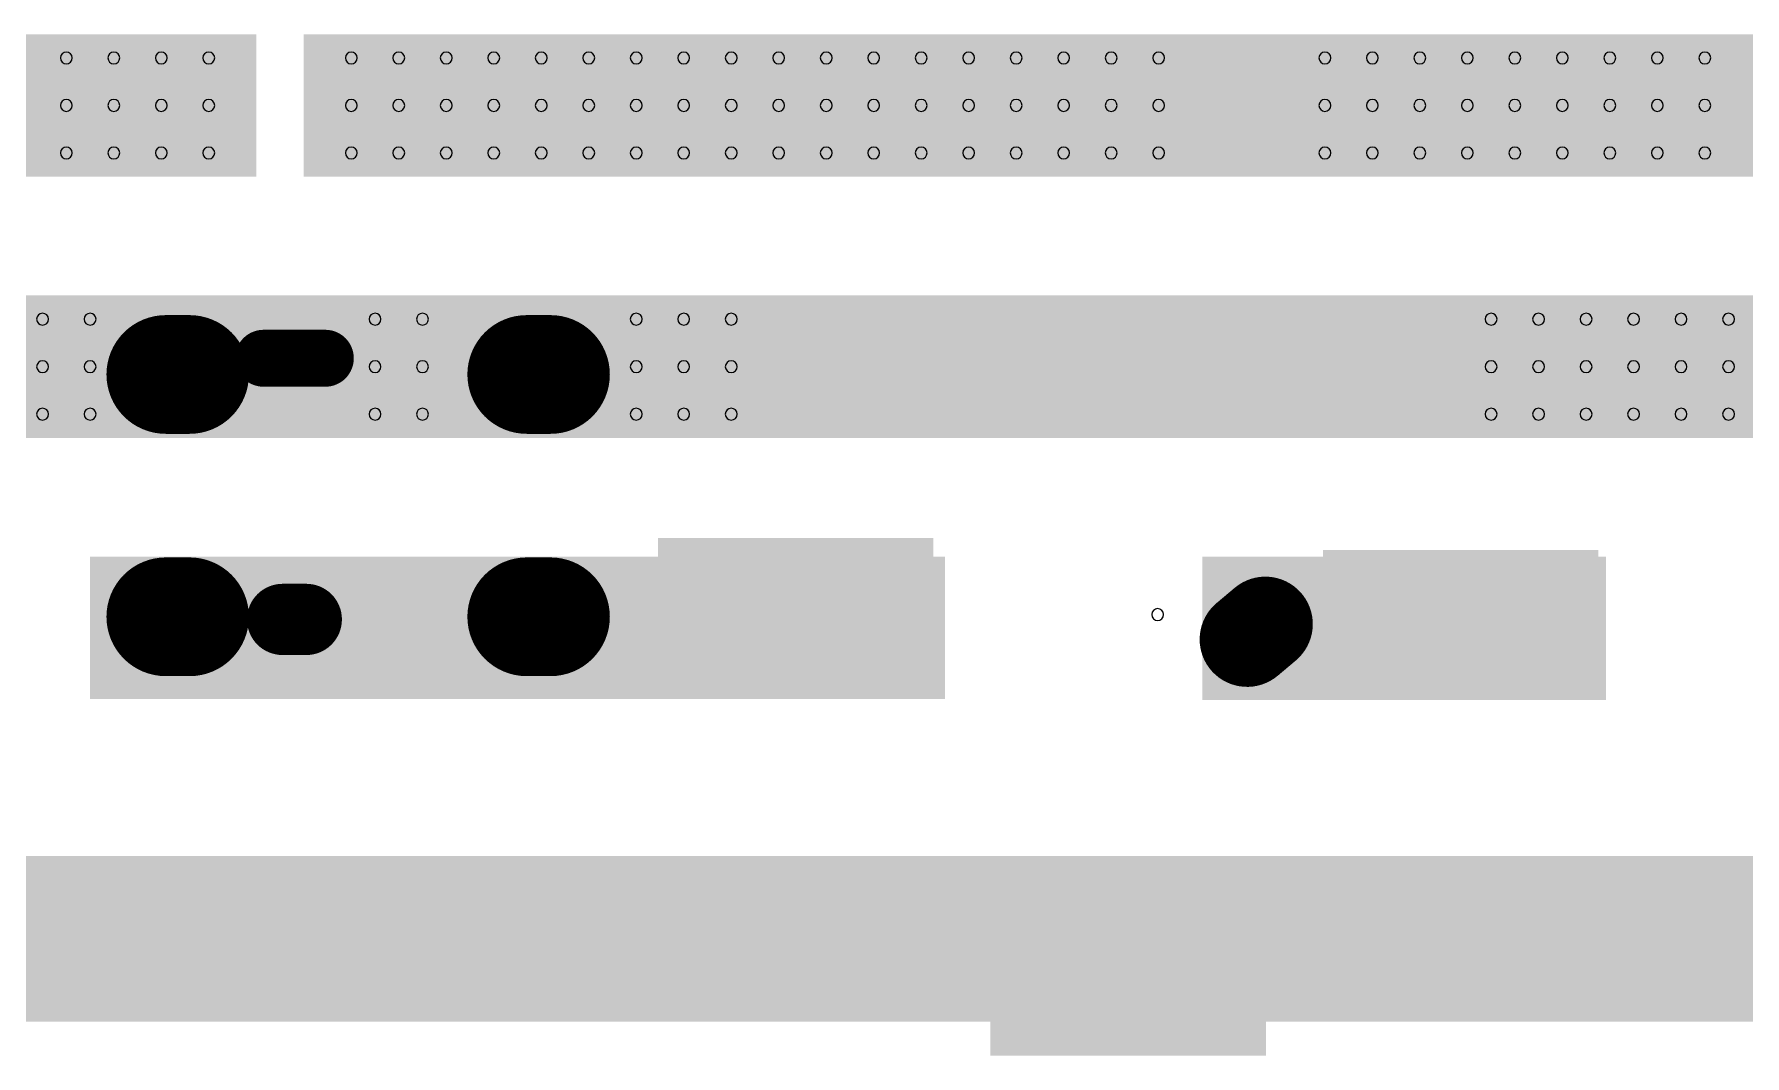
# Model space of a CAD drawing. Header units: inches. Extents: x 32166 to 34772, y 2386 to 4229.
# Drawn here: x 33594.4 to 33750, y 3674.7 to 3767.6 of the extents above; entities that cross this region are included whole.
import ezdxf

# ---------------------------------------------------------------- set-up
doc = ezdxf.new("R2010")
doc.units = ezdxf.units.IN
doc.header["$LTSCALE"] = 0.64311
doc.header["$MEASUREMENT"] = 0
doc.layers.add('MIDLAYER1', color=16, linetype='CONTINUOUS')
doc.layers.add('MULTILAYER', color=9, linetype='CONTINUOUS')

msp = doc.modelspace()

# ---------------------------------------------------------------- linework, layer by layer
at = {"layer": 'MIDLAYER1'}
for points, const_width in [([(33606.38, 3736.64), (33608.54, 3736.64)], 10.8), ([(33620.89, 3738.12), (33615.27, 3738.12)], 5.18), ([(33639.21, 3736.64), (33641.37, 3736.64)], 10.8), ([(33606.38, 3714.6), (33608.54, 3714.6)], 10.8), ([(33639.21, 3714.6), (33641.37, 3714.6)], 10.8), ([(33619.16, 3714.36), (33617, 3714.36)], 6.48), ([(33706.39, 3713.93), (33704.74, 3712.54)], 8.64)]:
    msp.add_lwpolyline(points, dxfattribs=dict(at, const_width=const_width))
for points, const_width in [([(33609.08, 3736.64, 1), (33603.68, 3736.64, 1)], 5.4), ([(33611.24, 3736.64, 1), (33605.84, 3736.64, 1)], 5.4), ([(33615.27, 3739.41, 1), (33615.27, 3736.82, 1)], 2.59), ([(33620.89, 3739.41, 1), (33620.89, 3736.82, 1)], 2.59), ([(33641.91, 3736.64, 1), (33636.51, 3736.64, 1)], 5.4), ([(33644.07, 3736.64, 1), (33638.67, 3736.64, 1)], 5.4), ([(33609.08, 3714.6, 1), (33603.68, 3714.6, 1)], 5.4), ([(33611.24, 3714.6, 1), (33605.84, 3714.6, 1)], 5.4), ([(33641.91, 3714.6, 1), (33636.51, 3714.6, 1)], 5.4), ([(33644.07, 3714.6, 1), (33638.67, 3714.6, 1)], 5.4), ([(33617, 3715.98, 1), (33617, 3712.74, 1)], 3.24), ([(33619.16, 3715.98, 1), (33619.16, 3712.74, 1)], 3.24), ([(33705.01, 3715.59, 1), (33707.78, 3712.28, 1)], 4.32), ([(33703.35, 3714.2, 1), (33706.13, 3710.89, 1)], 4.32)]:
    msp.add_lwpolyline(points, format="xyb", close=True, dxfattribs=dict(at, const_width=const_width))
for centre, start, end in [((33597.33, 3765.43), 0, 180), ((33601.65, 3765.43), 0, 180), ((33605.97, 3765.43), 0, 180), ((33610.29, 3765.43), 0, 180), ((33623.25, 3765.43), 0, 180), ((33627.57, 3765.43), 0, 180), ((33631.89, 3765.43), 0, 180), ((33636.21, 3765.43), 0, 180), ((33640.53, 3765.43), 0, 180), ((33644.85, 3765.43), 0, 180), ((33649.17, 3765.43), 0, 180), ((33653.49, 3765.43), 0, 180), ((33657.81, 3765.43), 0, 180), ((33662.13, 3765.43), 0, 180), ((33666.45, 3765.43), 0, 180), ((33670.77, 3765.43), 0, 180), ((33675.09, 3765.43), 0, 180), ((33679.41, 3765.43), 0, 180), ((33683.73, 3765.43), 0, 180), ((33688.05, 3765.43), 0, 180), ((33692.37, 3765.43), 0, 180), ((33696.69, 3765.43), 0, 180), ((33711.81, 3765.43), 0, 180), ((33716.13, 3765.43), 0, 180), ((33720.45, 3765.43), 0, 180), ((33724.77, 3765.43), 0, 180), ((33729.09, 3765.43), 0, 180), ((33733.41, 3765.43), 0, 180), ((33737.73, 3765.43), 0, 180), ((33742.05, 3765.43), 0, 180), ((33746.37, 3765.43), 0, 180), ((33597.33, 3765.43), 180, 0), ((33601.65, 3765.43), 180, 0), ((33605.97, 3765.43), 180, 0), ((33610.29, 3765.43), 180, 0), ((33623.25, 3765.43), 180, 0), ((33627.57, 3765.43), 180, 0), ((33631.89, 3765.43), 180, 0), ((33636.21, 3765.43), 180, 0), ((33640.53, 3765.43), 180, 0), ((33644.85, 3765.43), 180, 0), ((33649.17, 3765.43), 180, 0), ((33653.49, 3765.43), 180, 0), ((33657.81, 3765.43), 180, 0), ((33662.13, 3765.43), 180, 0), ((33666.45, 3765.43), 180, 0), ((33670.77, 3765.43), 180, 0), ((33675.09, 3765.43), 180, 0), ((33679.41, 3765.43), 180, 0), ((33683.73, 3765.43), 180, 0), ((33688.05, 3765.43), 180, 0), ((33692.37, 3765.43), 180, 0), ((33696.69, 3765.43), 180, 0), ((33711.81, 3765.43), 180, 0), ((33716.13, 3765.43), 180, 0), ((33720.45, 3765.43), 180, 0), ((33724.77, 3765.43), 180, 0), ((33729.09, 3765.43), 180, 0), ((33733.41, 3765.43), 180, 0), ((33737.73, 3765.43), 180, 0), ((33742.05, 3765.43), 180, 0), ((33746.37, 3765.43), 180, 0), ((33597.33, 3761.11), 0, 180), ((33597.33, 3761.11), 180, 0), ((33601.65, 3761.11), 0, 180), ((33601.65, 3761.11), 180, 0), ((33605.97, 3761.11), 0, 180), ((33605.97, 3761.11), 180, 0), ((33610.29, 3761.11), 0, 180), ((33610.29, 3761.11), 180, 0), ((33623.25, 3761.11), 0, 180), ((33623.25, 3761.11), 180, 0), ((33627.57, 3761.11), 0, 180), ((33627.57, 3761.11), 180, 0), ((33631.89, 3761.11), 0, 180), ((33631.89, 3761.11), 180, 0), ((33636.21, 3761.11), 0, 180), ((33636.21, 3761.11), 180, 0), ((33640.53, 3761.11), 0, 180), ((33640.53, 3761.11), 180, 0), ((33644.85, 3761.11), 0, 180), ((33644.85, 3761.11), 180, 0), ((33649.17, 3761.11), 0, 180), ((33649.17, 3761.11), 180, 0), ((33653.49, 3761.11), 0, 180), ((33653.49, 3761.11), 180, 0), ((33657.81, 3761.11), 0, 180), ((33657.81, 3761.11), 180, 0), ((33662.13, 3761.11), 0, 180), ((33662.13, 3761.11), 180, 0), ((33666.45, 3761.11), 0, 180), ((33666.45, 3761.11), 180, 0), ((33670.77, 3761.11), 0, 180), ((33670.77, 3761.11), 180, 0), ((33675.09, 3761.11), 0, 180), ((33675.09, 3761.11), 180, 0), ((33679.41, 3761.11), 0, 180), ((33679.41, 3761.11), 180, 0), ((33683.73, 3761.11), 0, 180), ((33683.73, 3761.11), 180, 0), ((33688.05, 3761.11), 0, 180), ((33688.05, 3761.11), 180, 0), ((33692.37, 3761.11), 0, 180), ((33692.37, 3761.11), 180, 0), ((33696.69, 3761.11), 0, 180), ((33696.69, 3761.11), 180, 0), ((33711.81, 3761.11), 0, 180), ((33711.81, 3761.11), 180, 0), ((33716.13, 3761.11), 0, 180), ((33716.13, 3761.11), 180, 0), ((33720.45, 3761.11), 0, 180), ((33720.45, 3761.11), 180, 0), ((33724.77, 3761.11), 0, 180), ((33724.77, 3761.11), 180, 0), ((33729.09, 3761.11), 0, 180), ((33729.09, 3761.11), 180, 0), ((33733.41, 3761.11), 0, 180), ((33733.41, 3761.11), 180, 0), ((33737.73, 3761.11), 0, 180), ((33737.73, 3761.11), 180, 0), ((33742.05, 3761.11), 0, 180), ((33742.05, 3761.11), 180, 0), ((33746.37, 3761.11), 0, 180), ((33746.37, 3761.11), 180, 0), ((33597.33, 3756.79), 0, 180), ((33597.33, 3756.79), 180, 0), ((33601.65, 3756.79), 0, 180), ((33601.65, 3756.79), 180, 0), ((33605.97, 3756.79), 0, 180), ((33605.97, 3756.79), 180, 0), ((33610.29, 3756.79), 0, 180), ((33610.29, 3756.79), 180, 0), ((33623.25, 3756.79), 0, 180), ((33623.25, 3756.79), 180, 0), ((33627.57, 3756.79), 0, 180), ((33627.57, 3756.79), 180, 0), ((33631.89, 3756.79), 0, 180), ((33631.89, 3756.79), 180, 0), ((33636.21, 3756.79), 0, 180), ((33636.21, 3756.79), 180, 0), ((33640.53, 3756.79), 0, 180), ((33640.53, 3756.79), 180, 0), ((33644.85, 3756.79), 0, 180), ((33644.85, 3756.79), 180, 0), ((33649.17, 3756.79), 0, 180), ((33649.17, 3756.79), 180, 0), ((33653.49, 3756.79), 0, 180), ((33653.49, 3756.79), 180, 0), ((33657.81, 3756.79), 0, 180), ((33657.81, 3756.79), 180, 0), ((33662.13, 3756.79), 0, 180), ((33662.13, 3756.79), 180, 0), ((33666.45, 3756.79), 0, 180), ((33666.45, 3756.79), 180, 0), ((33670.77, 3756.79), 0, 180), ((33670.77, 3756.79), 180, 0), ((33675.09, 3756.79), 0, 180), ((33675.09, 3756.79), 180, 0), ((33679.41, 3756.79), 0, 180), ((33679.41, 3756.79), 180, 0), ((33683.73, 3756.79), 0, 180), ((33683.73, 3756.79), 180, 0), ((33688.05, 3756.79), 0, 180), ((33688.05, 3756.79), 180, 0), ((33692.37, 3756.79), 0, 180), ((33692.37, 3756.79), 180, 0), ((33696.69, 3756.79), 0, 180), ((33696.69, 3756.79), 180, 0), ((33711.81, 3756.79), 0, 180), ((33711.81, 3756.79), 180, 0), ((33716.13, 3756.79), 0, 180), ((33716.13, 3756.79), 180, 0), ((33720.45, 3756.79), 0, 180), ((33720.45, 3756.79), 180, 0), ((33724.77, 3756.79), 0, 180), ((33724.77, 3756.79), 180, 0), ((33729.09, 3756.79), 0, 180), ((33729.09, 3756.79), 180, 0), ((33733.41, 3756.79), 0, 180), ((33733.41, 3756.79), 180, 0), ((33737.73, 3756.79), 0, 180), ((33737.73, 3756.79), 180, 0), ((33742.05, 3756.79), 0, 180), ((33742.05, 3756.79), 180, 0), ((33746.37, 3756.79), 0, 180), ((33746.37, 3756.79), 180, 0), ((33595.17, 3741.67), 0, 180), ((33599.49, 3741.67), 0, 180), ((33625.41, 3741.67), 0, 180), ((33629.73, 3741.67), 0, 180), ((33649.17, 3741.67), 0, 180), ((33653.49, 3741.67), 0, 180), ((33657.81, 3741.67), 0, 180), ((33726.93, 3741.67), 0, 180), ((33731.25, 3741.67), 0, 180), ((33735.57, 3741.67), 0, 180), ((33739.89, 3741.67), 0, 180), ((33744.21, 3741.67), 0, 180), ((33748.53, 3741.67), 0, 180), ((33595.17, 3741.67), 180, 0), ((33599.49, 3741.67), 180, 0), ((33625.41, 3741.67), 180, 0), ((33629.73, 3741.67), 180, 0), ((33649.17, 3741.67), 180, 0), ((33653.49, 3741.67), 180, 0), ((33657.81, 3741.67), 180, 0), ((33726.93, 3741.67), 180, 0), ((33731.25, 3741.67), 180, 0), ((33735.57, 3741.67), 180, 0), ((33739.89, 3741.67), 180, 0), ((33744.21, 3741.67), 180, 0), ((33748.53, 3741.67), 180, 0), ((33595.17, 3737.35), 0, 180), ((33599.49, 3737.35), 0, 180), ((33625.41, 3737.35), 0, 180), ((33629.73, 3737.35), 0, 180), ((33649.17, 3737.35), 0, 180), ((33653.49, 3737.35), 0, 180), ((33657.81, 3737.35), 0, 180), ((33726.93, 3737.35), 0, 180), ((33731.25, 3737.35), 0, 180), ((33735.57, 3737.35), 0, 180), ((33739.89, 3737.35), 0, 180), ((33744.21, 3737.35), 0, 180), ((33748.53, 3737.35), 0, 180), ((33595.17, 3737.35), 180, 0), ((33599.49, 3737.35), 180, 0), ((33625.41, 3737.35), 180, 0), ((33629.73, 3737.35), 180, 0), ((33649.17, 3737.35), 180, 0), ((33653.49, 3737.35), 180, 0), ((33657.81, 3737.35), 180, 0), ((33726.93, 3737.35), 180, 0), ((33731.25, 3737.35), 180, 0), ((33735.57, 3737.35), 180, 0), ((33739.89, 3737.35), 180, 0), ((33744.21, 3737.35), 180, 0), ((33748.53, 3737.35), 180, 0), ((33595.17, 3733.03), 0, 180), ((33595.17, 3733.03), 180, 0), ((33599.49, 3733.03), 0, 180), ((33599.49, 3733.03), 180, 0), ((33625.41, 3733.03), 0, 180), ((33625.41, 3733.03), 180, 0), ((33629.73, 3733.03), 0, 180), ((33629.73, 3733.03), 180, 0), ((33649.17, 3733.03), 0, 180), ((33649.17, 3733.03), 180, 0), ((33653.49, 3733.03), 0, 180), ((33653.49, 3733.03), 180, 0), ((33657.81, 3733.03), 0, 180), ((33657.81, 3733.03), 180, 0), ((33726.93, 3733.03), 0, 180), ((33726.93, 3733.03), 180, 0), ((33731.25, 3733.03), 0, 180), ((33731.25, 3733.03), 180, 0), ((33735.57, 3733.03), 0, 180), ((33735.57, 3733.03), 180, 0), ((33739.89, 3733.03), 0, 180), ((33739.89, 3733.03), 180, 0), ((33744.21, 3733.03), 0, 180), ((33744.21, 3733.03), 180, 0), ((33748.53, 3733.03), 0, 180), ((33748.53, 3733.03), 180, 0), ((33696.6, 3714.8), 0, 180), ((33696.6, 3714.8), 180, 0)]:
    msp.add_arc(centre, 0.54, start, end, dxfattribs=at)
for points in [[(33141.57, 3754.63), (33614.61, 3754.63), (33141.57, 3767.59), (33614.61, 3767.59)], [(33618.93, 3754.63), (34058.31, 3754.63), (33618.93, 3767.59), (34058.31, 3767.59)], [(33519.57, 3730.87), (34104.93, 3730.87), (33519.57, 3743.83), (34104.93, 3743.83)], [(33676.2, 3721.76), (33651.15, 3721.76), (33676.2, 3710.96), (33651.15, 3710.96)], [(33736.68, 3720.68), (33711.63, 3720.68), (33736.68, 3712.04), (33711.63, 3712.04)], [(33599.49, 3707.11), (33677.25, 3707.11), (33599.49, 3720.07), (33677.25, 3720.07)], [(33700.66, 3707.02), (33737.38, 3707.02), (33700.66, 3720.07), (33737.38, 3720.07)], [(33460.47, 3677.78), (33855.27, 3677.78), (33460.47, 3692.85), (33855.27, 3692.85)], [(33681.39, 3674.67), (33706.44, 3674.67), (33681.39, 3685.47), (33706.44, 3685.47)]]:
    msp.add_solid(points, dxfattribs=at)
at = {"layer": 'MULTILAYER'}
for points, const_width in [([(33606.38, 3736.64), (33608.54, 3736.64)], 10.8), ([(33620.89, 3738.12), (33615.27, 3738.12)], 5.18), ([(33639.21, 3736.64), (33641.37, 3736.64)], 10.8), ([(33606.38, 3714.6), (33608.54, 3714.6)], 10.8), ([(33639.21, 3714.6), (33641.37, 3714.6)], 10.8), ([(33619.16, 3714.36), (33617, 3714.36)], 6.48), ([(33706.39, 3713.93), (33704.74, 3712.54)], 8.64)]:
    msp.add_lwpolyline(points, dxfattribs=dict(at, const_width=const_width))
for points, const_width in [([(33609.08, 3736.64, 1), (33603.68, 3736.64, 1)], 5.4), ([(33611.24, 3736.64, 1), (33605.84, 3736.64, 1)], 5.4), ([(33615.27, 3739.41, 1), (33615.27, 3736.82, 1)], 2.59), ([(33620.89, 3739.41, 1), (33620.89, 3736.82, 1)], 2.59), ([(33641.91, 3736.64, 1), (33636.51, 3736.64, 1)], 5.4), ([(33644.07, 3736.64, 1), (33638.67, 3736.64, 1)], 5.4), ([(33609.08, 3714.6, 1), (33603.68, 3714.6, 1)], 5.4), ([(33611.24, 3714.6, 1), (33605.84, 3714.6, 1)], 5.4), ([(33641.91, 3714.6, 1), (33636.51, 3714.6, 1)], 5.4), ([(33644.07, 3714.6, 1), (33638.67, 3714.6, 1)], 5.4), ([(33617, 3715.98, 1), (33617, 3712.74, 1)], 3.24), ([(33619.16, 3715.98, 1), (33619.16, 3712.74, 1)], 3.24), ([(33705.01, 3715.59, 1), (33707.78, 3712.28, 1)], 4.32), ([(33703.35, 3714.2, 1), (33706.13, 3710.89, 1)], 4.32)]:
    msp.add_lwpolyline(points, format="xyb", close=True, dxfattribs=dict(at, const_width=const_width))
for centre, start, end in [((33597.33, 3765.43), 0, 180), ((33601.65, 3765.43), 0, 180), ((33605.97, 3765.43), 0, 180), ((33610.29, 3765.43), 0, 180), ((33623.25, 3765.43), 0, 180), ((33627.57, 3765.43), 0, 180), ((33631.89, 3765.43), 0, 180), ((33636.21, 3765.43), 0, 180), ((33640.53, 3765.43), 0, 180), ((33644.85, 3765.43), 0, 180), ((33649.17, 3765.43), 0, 180), ((33653.49, 3765.43), 0, 180), ((33657.81, 3765.43), 0, 180), ((33662.13, 3765.43), 0, 180), ((33666.45, 3765.43), 0, 180), ((33670.77, 3765.43), 0, 180), ((33675.09, 3765.43), 0, 180), ((33679.41, 3765.43), 0, 180), ((33683.73, 3765.43), 0, 180), ((33688.05, 3765.43), 0, 180), ((33692.37, 3765.43), 0, 180), ((33696.69, 3765.43), 0, 180), ((33711.81, 3765.43), 0, 180), ((33716.13, 3765.43), 0, 180), ((33720.45, 3765.43), 0, 180), ((33724.77, 3765.43), 0, 180), ((33729.09, 3765.43), 0, 180), ((33733.41, 3765.43), 0, 180), ((33737.73, 3765.43), 0, 180), ((33742.05, 3765.43), 0, 180), ((33746.37, 3765.43), 0, 180), ((33597.33, 3765.43), 180, 0), ((33601.65, 3765.43), 180, 0), ((33605.97, 3765.43), 180, 0), ((33610.29, 3765.43), 180, 0), ((33623.25, 3765.43), 180, 0), ((33627.57, 3765.43), 180, 0), ((33631.89, 3765.43), 180, 0), ((33636.21, 3765.43), 180, 0), ((33640.53, 3765.43), 180, 0), ((33644.85, 3765.43), 180, 0), ((33649.17, 3765.43), 180, 0), ((33653.49, 3765.43), 180, 0), ((33657.81, 3765.43), 180, 0), ((33662.13, 3765.43), 180, 0), ((33666.45, 3765.43), 180, 0), ((33670.77, 3765.43), 180, 0), ((33675.09, 3765.43), 180, 0), ((33679.41, 3765.43), 180, 0), ((33683.73, 3765.43), 180, 0), ((33688.05, 3765.43), 180, 0), ((33692.37, 3765.43), 180, 0), ((33696.69, 3765.43), 180, 0), ((33711.81, 3765.43), 180, 0), ((33716.13, 3765.43), 180, 0), ((33720.45, 3765.43), 180, 0), ((33724.77, 3765.43), 180, 0), ((33729.09, 3765.43), 180, 0), ((33733.41, 3765.43), 180, 0), ((33737.73, 3765.43), 180, 0), ((33742.05, 3765.43), 180, 0), ((33746.37, 3765.43), 180, 0), ((33597.33, 3761.11), 0, 180), ((33597.33, 3761.11), 180, 0), ((33601.65, 3761.11), 0, 180), ((33601.65, 3761.11), 180, 0), ((33605.97, 3761.11), 0, 180), ((33605.97, 3761.11), 180, 0), ((33610.29, 3761.11), 0, 180), ((33610.29, 3761.11), 180, 0), ((33623.25, 3761.11), 0, 180), ((33623.25, 3761.11), 180, 0), ((33627.57, 3761.11), 0, 180), ((33627.57, 3761.11), 180, 0), ((33631.89, 3761.11), 0, 180), ((33631.89, 3761.11), 180, 0), ((33636.21, 3761.11), 0, 180), ((33636.21, 3761.11), 180, 0), ((33640.53, 3761.11), 0, 180), ((33640.53, 3761.11), 180, 0), ((33644.85, 3761.11), 0, 180), ((33644.85, 3761.11), 180, 0), ((33649.17, 3761.11), 0, 180), ((33649.17, 3761.11), 180, 0), ((33653.49, 3761.11), 0, 180), ((33653.49, 3761.11), 180, 0), ((33657.81, 3761.11), 0, 180), ((33657.81, 3761.11), 180, 0), ((33662.13, 3761.11), 0, 180), ((33662.13, 3761.11), 180, 0), ((33666.45, 3761.11), 0, 180), ((33666.45, 3761.11), 180, 0), ((33670.77, 3761.11), 0, 180), ((33670.77, 3761.11), 180, 0), ((33675.09, 3761.11), 0, 180), ((33675.09, 3761.11), 180, 0), ((33679.41, 3761.11), 0, 180), ((33679.41, 3761.11), 180, 0), ((33683.73, 3761.11), 0, 180), ((33683.73, 3761.11), 180, 0), ((33688.05, 3761.11), 0, 180), ((33688.05, 3761.11), 180, 0), ((33692.37, 3761.11), 0, 180), ((33692.37, 3761.11), 180, 0), ((33696.69, 3761.11), 0, 180), ((33696.69, 3761.11), 180, 0), ((33711.81, 3761.11), 0, 180), ((33711.81, 3761.11), 180, 0), ((33716.13, 3761.11), 0, 180), ((33716.13, 3761.11), 180, 0), ((33720.45, 3761.11), 0, 180), ((33720.45, 3761.11), 180, 0), ((33724.77, 3761.11), 0, 180), ((33724.77, 3761.11), 180, 0), ((33729.09, 3761.11), 0, 180), ((33729.09, 3761.11), 180, 0), ((33733.41, 3761.11), 0, 180), ((33733.41, 3761.11), 180, 0), ((33737.73, 3761.11), 0, 180), ((33737.73, 3761.11), 180, 0), ((33742.05, 3761.11), 0, 180), ((33742.05, 3761.11), 180, 0), ((33746.37, 3761.11), 0, 180), ((33746.37, 3761.11), 180, 0), ((33597.33, 3756.79), 0, 180), ((33597.33, 3756.79), 180, 0), ((33601.65, 3756.79), 0, 180), ((33601.65, 3756.79), 180, 0), ((33605.97, 3756.79), 0, 180), ((33605.97, 3756.79), 180, 0), ((33610.29, 3756.79), 0, 180), ((33610.29, 3756.79), 180, 0), ((33623.25, 3756.79), 0, 180), ((33623.25, 3756.79), 180, 0), ((33627.57, 3756.79), 0, 180), ((33627.57, 3756.79), 180, 0), ((33631.89, 3756.79), 0, 180), ((33631.89, 3756.79), 180, 0), ((33636.21, 3756.79), 0, 180), ((33636.21, 3756.79), 180, 0), ((33640.53, 3756.79), 0, 180), ((33640.53, 3756.79), 180, 0), ((33644.85, 3756.79), 0, 180), ((33644.85, 3756.79), 180, 0), ((33649.17, 3756.79), 0, 180), ((33649.17, 3756.79), 180, 0), ((33653.49, 3756.79), 0, 180), ((33653.49, 3756.79), 180, 0), ((33657.81, 3756.79), 0, 180), ((33657.81, 3756.79), 180, 0), ((33662.13, 3756.79), 0, 180), ((33662.13, 3756.79), 180, 0), ((33666.45, 3756.79), 0, 180), ((33666.45, 3756.79), 180, 0), ((33670.77, 3756.79), 0, 180), ((33670.77, 3756.79), 180, 0), ((33675.09, 3756.79), 0, 180), ((33675.09, 3756.79), 180, 0), ((33679.41, 3756.79), 0, 180), ((33679.41, 3756.79), 180, 0), ((33683.73, 3756.79), 0, 180), ((33683.73, 3756.79), 180, 0), ((33688.05, 3756.79), 0, 180), ((33688.05, 3756.79), 180, 0), ((33692.37, 3756.79), 0, 180), ((33692.37, 3756.79), 180, 0), ((33696.69, 3756.79), 0, 180), ((33696.69, 3756.79), 180, 0), ((33711.81, 3756.79), 0, 180), ((33711.81, 3756.79), 180, 0), ((33716.13, 3756.79), 0, 180), ((33716.13, 3756.79), 180, 0), ((33720.45, 3756.79), 0, 180), ((33720.45, 3756.79), 180, 0), ((33724.77, 3756.79), 0, 180), ((33724.77, 3756.79), 180, 0), ((33729.09, 3756.79), 0, 180), ((33729.09, 3756.79), 180, 0), ((33733.41, 3756.79), 0, 180), ((33733.41, 3756.79), 180, 0), ((33737.73, 3756.79), 0, 180), ((33737.73, 3756.79), 180, 0), ((33742.05, 3756.79), 0, 180), ((33742.05, 3756.79), 180, 0), ((33746.37, 3756.79), 0, 180), ((33746.37, 3756.79), 180, 0), ((33595.17, 3741.67), 0, 180), ((33599.49, 3741.67), 0, 180), ((33625.41, 3741.67), 0, 180), ((33629.73, 3741.67), 0, 180), ((33649.17, 3741.67), 0, 180), ((33653.49, 3741.67), 0, 180), ((33657.81, 3741.67), 0, 180), ((33726.93, 3741.67), 0, 180), ((33731.25, 3741.67), 0, 180), ((33735.57, 3741.67), 0, 180), ((33739.89, 3741.67), 0, 180), ((33744.21, 3741.67), 0, 180), ((33748.53, 3741.67), 0, 180), ((33595.17, 3741.67), 180, 0), ((33599.49, 3741.67), 180, 0), ((33625.41, 3741.67), 180, 0), ((33629.73, 3741.67), 180, 0), ((33649.17, 3741.67), 180, 0), ((33653.49, 3741.67), 180, 0), ((33657.81, 3741.67), 180, 0), ((33726.93, 3741.67), 180, 0), ((33731.25, 3741.67), 180, 0), ((33735.57, 3741.67), 180, 0), ((33739.89, 3741.67), 180, 0), ((33744.21, 3741.67), 180, 0), ((33748.53, 3741.67), 180, 0), ((33595.17, 3737.35), 0, 180), ((33599.49, 3737.35), 0, 180), ((33625.41, 3737.35), 0, 180), ((33629.73, 3737.35), 0, 180), ((33649.17, 3737.35), 0, 180), ((33653.49, 3737.35), 0, 180), ((33657.81, 3737.35), 0, 180), ((33726.93, 3737.35), 0, 180), ((33731.25, 3737.35), 0, 180), ((33735.57, 3737.35), 0, 180), ((33739.89, 3737.35), 0, 180), ((33744.21, 3737.35), 0, 180), ((33748.53, 3737.35), 0, 180), ((33595.17, 3737.35), 180, 0), ((33599.49, 3737.35), 180, 0), ((33625.41, 3737.35), 180, 0), ((33629.73, 3737.35), 180, 0), ((33649.17, 3737.35), 180, 0), ((33653.49, 3737.35), 180, 0), ((33657.81, 3737.35), 180, 0), ((33726.93, 3737.35), 180, 0), ((33731.25, 3737.35), 180, 0), ((33735.57, 3737.35), 180, 0), ((33739.89, 3737.35), 180, 0), ((33744.21, 3737.35), 180, 0), ((33748.53, 3737.35), 180, 0), ((33595.17, 3733.03), 0, 180), ((33595.17, 3733.03), 180, 0), ((33599.49, 3733.03), 0, 180), ((33599.49, 3733.03), 180, 0), ((33625.41, 3733.03), 0, 180), ((33625.41, 3733.03), 180, 0), ((33629.73, 3733.03), 0, 180), ((33629.73, 3733.03), 180, 0), ((33649.17, 3733.03), 0, 180), ((33649.17, 3733.03), 180, 0), ((33653.49, 3733.03), 0, 180), ((33653.49, 3733.03), 180, 0), ((33657.81, 3733.03), 0, 180), ((33657.81, 3733.03), 180, 0), ((33726.93, 3733.03), 0, 180), ((33726.93, 3733.03), 180, 0), ((33731.25, 3733.03), 0, 180), ((33731.25, 3733.03), 180, 0), ((33735.57, 3733.03), 0, 180), ((33735.57, 3733.03), 180, 0), ((33739.89, 3733.03), 0, 180), ((33739.89, 3733.03), 180, 0), ((33744.21, 3733.03), 0, 180), ((33744.21, 3733.03), 180, 0), ((33748.53, 3733.03), 0, 180), ((33748.53, 3733.03), 180, 0), ((33696.6, 3714.8), 0, 180), ((33696.6, 3714.8), 180, 0)]:
    msp.add_arc(centre, 0.54, start, end, dxfattribs=at)
for points in [[(33676.2, 3721.76), (33651.15, 3721.76), (33676.2, 3710.96), (33651.15, 3710.96)], [(33736.68, 3720.68), (33711.63, 3720.68), (33736.68, 3712.04), (33711.63, 3712.04)], [(33681.39, 3674.67), (33706.44, 3674.67), (33681.39, 3685.47), (33706.44, 3685.47)]]:
    msp.add_solid(points, dxfattribs=at)

doc.saveas('drawing.dxf')
